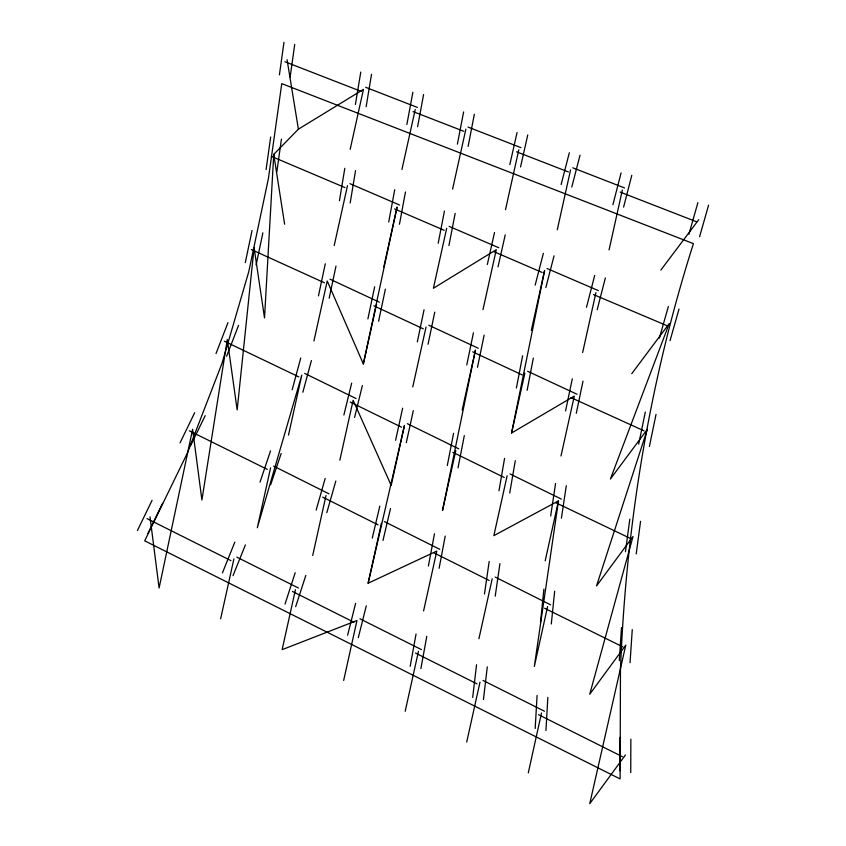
<?xml version="1.0" encoding="UTF-8"?>
<svg xmlns="http://www.w3.org/2000/svg" width="846" height="846" viewBox="0 0 846 846"><rect width="100%" height="100%" fill="white"/><g stroke="black" fill="none" stroke-linecap="round" stroke-linejoin="round"><path stroke-width="1.27" d="M619.981 770.769L620.086 737.363M630.746 772.599L630.852 739.193M350.181 149.298L363.463 89.369L298.395 129.174L273.755 154.374L264.523 317.906L254.086 247.741L237.166 409.94L227.288 339.468L201.908 499.997L192.613 429.25L159.101 588.033L150.006 516.885M535.19 728.522L537.083 695.433M545.945 730.489L547.848 697.4M619.293 660.663L621.493 627.626M630.048 662.651L632.258 629.625M540.541 621.905L543.915 589.091M551.296 623.988L554.669 591.174M472.692 697.442L476.552 664.734M483.436 699.568L487.296 666.849M625.458 551.751L629.815 519.137M636.203 553.918L640.559 521.295M266.099 169.57L270.678 136.999M279.413 74.871L283.981 42.3M276.843 171.749L281.422 139.178M290.146 77.049L294.725 44.478M484.472 593.966L489.189 561.427M495.217 596.166L499.933 563.616M507.145 475.727L493.853 535.655L558.476 500.864L534.323 666.468L547.605 606.54M550.661 516.018L555.558 483.51M561.395 518.217L566.302 485.72M339.436 200.714L344.819 168.312M355.405 104.449L360.787 72.047M350.17 202.955L355.553 170.543M366.138 106.691L371.521 74.289M498.981 490.775L504.565 458.416M509.715 493.028L515.299 460.668M410.162 666.341L416.063 634.045M420.885 668.626L426.786 636.329M388.716 221.969L394.733 189.705M406.873 124.489L412.88 92.214M399.449 224.264L405.456 191.989M417.596 126.773L423.603 94.509M428.393 566.027L434.484 533.773M439.116 568.322L445.208 536.068M438.196 243.288L444.436 211.066M457.39 144.137L463.629 111.915M448.919 245.594L455.159 213.372M468.113 146.443L474.352 114.221M516.409 388.018L522.606 355.796M527.132 390.323L533.329 358.091M447.291 465.533L453.593 433.321M458.014 467.838L464.306 435.627M560.993 456.005L574.286 396.076L511.587 432.993L544.602 270.487L531.309 330.426M466.77 364.943L473.432 332.806M477.482 367.28L484.145 335.143M638.677 444.182L645.318 412.044M649.39 446.519L656.031 414.381M417.332 341.911L424.047 309.795M428.044 344.259L434.759 312.142M565.562 410.966L572.287 378.839M576.274 413.303L583 381.186M245.287 262.609L252.055 230.493M256.105 264.978L262.873 232.872M367.894 318.889L374.662 286.783M378.606 321.237L385.374 289.131M318.456 295.867L325.276 263.772M329.168 298.215L335.989 266.12M313.929 340.927L327.222 280.999L363.346 363.939L397.091 206.984L383.798 266.913M395.6 440.28L402.622 408.227M406.302 442.648L413.334 410.596M423.592 610.939L436.8 551.053L368.116 583.232L381.398 523.304M528.306 772.853L541.514 712.956M220.626 618.838L233.908 558.91M270.593 467.817L257.311 527.745L301.789 375.148L288.497 435.087M334.212 245.562L347.495 185.634M295.434 589.715L282.141 649.654L356.949 620.53L343.666 680.459M312.713 555.494L325.996 495.555M401.956 169.433L415.238 109.494M339.838 460.224L353.131 400.295L391.18 485.371L404.462 425.432L368.116 583.232M363.346 363.939L376.629 304.01M452.589 189.113L465.871 129.174M446.677 228.335L433.395 288.264L496.274 249.686L482.992 309.615M412.753 386.96L426.046 327.032M505.506 209.681L518.799 149.753M462.17 409.972L475.452 350.043L442.511 510.508L455.804 450.58M405.192 711.275L418.474 651.335M511.587 432.993L524.869 373.054M557.281 229.805L570.574 169.877M478.921 638.73L492.203 578.791M466.706 742.079L479.999 682.151M582.651 352.518L595.933 292.589M609.067 249.93L622.349 190.001M545.194 560.792L558.476 500.864M487.317 264.502L494.529 232.491M509.831 164.568L517.054 132.558M498.019 266.881L505.231 234.871M520.544 166.948L527.756 134.937M372.282 538.067L379.812 506.13M382.984 540.478L390.514 508.541M343.888 415.026L351.672 383.143M354.58 417.448L362.363 385.565M347.611 635.219L355.606 603.388M358.302 637.662L366.297 605.831M535.158 285.155L543.365 253.366M561.131 184.544L569.326 152.756M545.839 287.608L554.045 255.83M571.811 186.998L580.018 155.209M586.5 307.257L594.685 275.468M612.916 204.669L621.101 172.88M597.181 309.71L605.366 277.922M623.597 207.122L631.782 175.334M292.166 389.763L300.732 358.059M302.847 392.248L311.413 360.544M316.161 510.106L325.16 478.498M326.831 512.623L335.83 481.014M659.362 338.157L668.351 306.559M688.919 234.236L697.897 202.638M670.032 340.674L679.021 309.076M699.589 236.753L708.578 205.155M285.028 604.076L295.191 572.753M295.666 606.677L305.84 575.365M260.018 482.114L270.53 450.886M270.657 484.747L281.168 453.519M216.026 353.543L227.955 322.664M226.622 356.282L238.551 325.403M222.424 572.901L234.818 542.149M233.01 575.671L245.393 544.919M137.422 530.495L152.079 500.346M180.039 442.849L194.686 412.711M147.934 533.435L162.591 503.285M190.54 445.789L205.197 415.65M625.416 754.981L589.747 803.7L625.776 645.138L589.725 694.217L633.009 536.523L596.525 585.94L647.349 429.282L610.41 479.026L669.197 323.616L631.772 373.668M660.842 270.064L698.743 219.696M365.641 87.297L417.416 107.421M468.05 127.101L520.977 147.669M572.753 167.794L624.528 187.928M284.891 61.747L361.284 91.442M413.06 111.577L463.693 131.257M516.62 151.825L568.396 171.95M620.171 192.084L696.565 221.779M593.48 294.556L666.733 325.583M271.302 156.341L345.041 187.601M349.948 183.667L399.545 205.018M449.131 226.368L498.728 247.719M547.055 268.52L598.386 290.622M394.627 208.951L444.224 230.302M493.821 251.653L542.149 272.454M251.336 249.549L324.473 282.807M570.997 397.641L644.07 430.847M329.961 279.18L379.378 302.191M428.785 325.213L478.202 348.224M527.608 371.246L577.025 394.257M373.89 305.829L423.296 328.84M472.713 351.862L522.13 374.873M224.37 341.224L298.871 376.904M555.632 502.651L630.164 538.31M304.708 373.403L356.05 398.54M407.381 423.687L458.722 448.824M509.99 473.929L561.321 499.077M350.202 402.051L401.543 427.188M452.885 452.335L504.216 477.472M544.613 608.253L622.783 646.862M189.324 430.815L267.304 469.382M273.586 466.093L328.988 493.842M384.391 521.591L439.793 549.329M495.196 577.078L550.598 604.827M322.707 497.131L378.109 524.869M433.808 552.766L489.21 580.515M236.901 557.186L298.427 588.002M359.941 618.807L421.467 649.622M482.981 680.427L544.507 711.243M147.014 518.609L230.926 560.623M292.441 591.439L353.966 622.244M415.481 653.059L477.007 683.864M538.521 714.68L622.423 756.694M287.069 59.675L298.395 129.174M273.755 154.374L284.616 224.211M620.467 669.091L620.107 778.933L144.698 540.837L187.304 453.202L221.98 363.42L248.766 271.682L268.446 178.326L281.76 83.627L693.434 243.648C649.517 381.292 626.061 524.816 620.467 669.091"/></g></svg>
